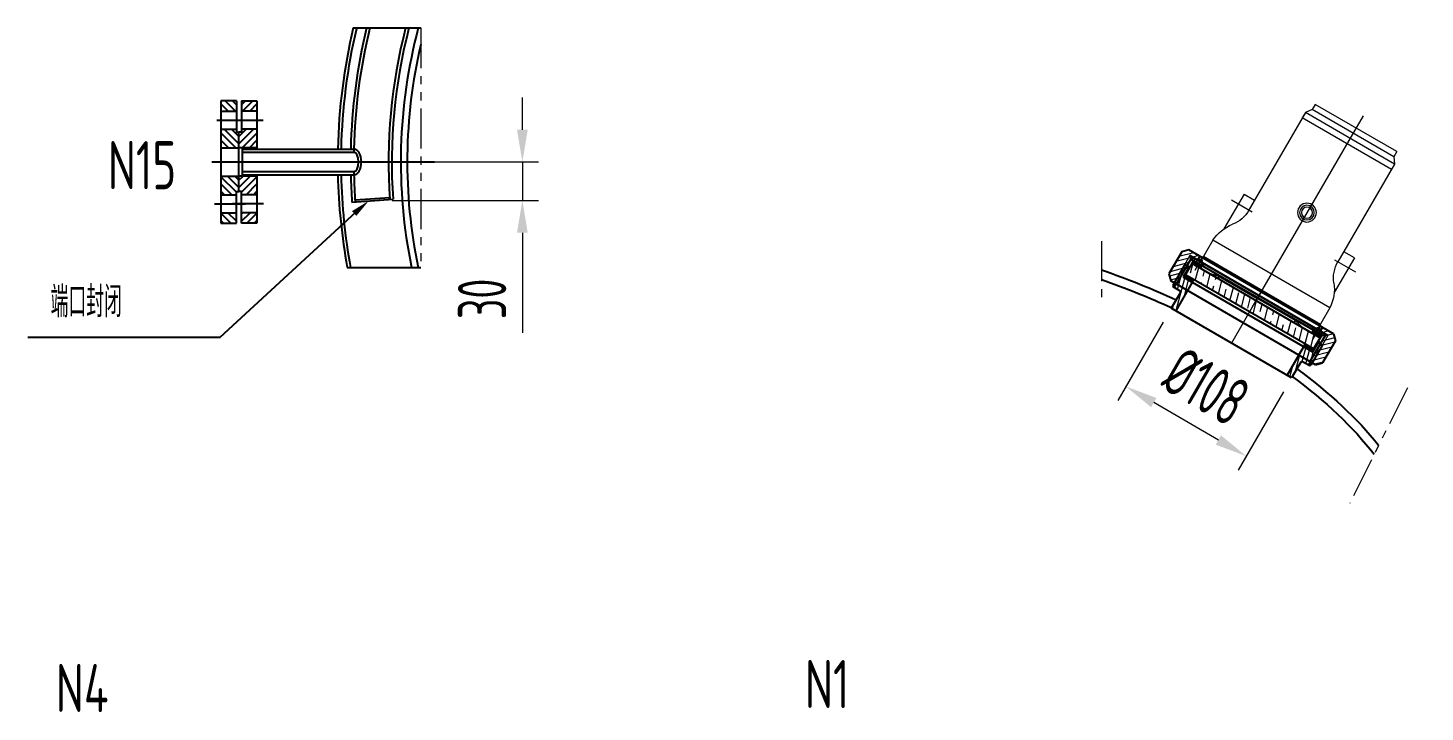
# Model space of a CAD drawing. Header units: millimetres. Extents: x -10 to 6019072, y -115569 to 2.
# Drawn here: x 6011965 to 6014135, y -112125 to -111062 of the extents above; entities that cross this region are included whole.
import ezdxf
from ezdxf.enums import TextEntityAlignment as Align

# ---------------------------------------------------------------- set-up
doc = ezdxf.new("R2010")
doc.units = ezdxf.units.MM
doc.header["$LTSCALE"] = 1000
for name, pattern in [('ACAD_ISO09W100', [45, 24, -3, 6, -3, 6, -3]), ('ACAD_ISO10W100', [18, 12, -3, 0, -3]), ('CENTER', [2, 1.25, -0.25, 0.25, -0.25]), ('CENTERX2', [4, 2.5, -0.5, 0.5, -0.5]), ('DASHED', [0.75, 0.5, -0.25]), ('PHANTOM', [2.5, 1.25, -0.25, 0.25, -0.25, 0.25, -0.25])]:
    doc.linetypes.add(name, pattern=pattern)
doc.layers.get('0').update_dxf_attribs({"lineweight": 25})
doc.layers.add('00', color=7, linetype='Continuous')
doc.layers.add('Layer2', color=1, linetype='ACAD_ISO10W100')
for name, color, linetype, lineweight in [('1轮廓实线层', 7, 'Continuous', 25), ('4虚线层', 6, 'DASHED', 9), ('5剖面线层', 2, 'Continuous', 9), ('7标注层', 4, 'Continuous', 15), ('9双点划线层', 6, 'PHANTOM', 9), ('CERT', 1, 'CENTERX2', 18), ('FULL', 7, 'Continuous', 25), ('中心线', 1, 'CENTER', 9)]:
    doc.layers.add(name, color=color, linetype=linetype, lineweight=lineweight)
doc.styles.get("Standard").update_dxf_attribs({"font": 'gbenor.shx', "width": 0.707, "bigfont": 'gbcbig.shx'})
doc.styles.add('T宋体', font='gbenor.shx', dxfattribs={"width": 0.8, "height": 4, "bigfont": 'gbcbig.shx'})
doc.dimstyles.new('STANDARD$0', dxfattribs={"dimscale": 50, "dimtxt": 1.5, "dimasz": 1, "dimexe": 0.5, "dimexo": 0.5, "dimgap": 0.5, "dimtad": 1, "dimdec": 1, "dimdsep": 46, "dimtxsty": 'Standard', "dimcen": 0.09, "dimclrd": 2, "dimclre": 2, "dimclrt": 2, "dimadec": 0, "dimazin": 0, "dimtfac": 1, "dimtdec": 1, "dimtmove": 0, "dimatfit": 3, "dimfxl": 0, "dimtolj": 1, "dimtzin": 0, "dimlwd": 13, "dimlwe": 13, "dimarcsym": 0})
pattern_1 = [(44.98378, (6013576.296, -109110.426), (5.655253, -5.658455), [])]
pattern_2 = [(134.98378, (6011010.099, -109109.6994), (-5.658455, -5.655253), [])]

# ---------------------------------------------------------------- blocks, each defined once
blk = doc.blocks.new('*D504')
at = {"layer": '00', "color": 2, "linetype": 'CENTER', "lineweight": 13, "transparency": 16777216}
for p, q in [((6012732.9, -111220), (6012732.9, -111170)), ((6012530.7, -111270), (6012757.9, -111270)), ((6012732.9, -111270), (6012732.9, -111330)), ((6012530.7, -111330), (6012757.9, -111330)), ((6012732.9, -111380), (6012732.9, -111535.3))]:
    blk.add_line(p, q, dxfattribs=at)
at = {"layer": '00', "color": 2, "linetype": 'CENTER', "transparency": 16777216}
for points in [[(6012724.6, -111220), (6012741.3, -111220), (6012732.9, -111270)], [(6012724.6, -111380), (6012741.3, -111380), (6012732.9, -111330)]]:
    blk.add_solid(points, dxfattribs=at)
at = {"layer": 'Defpoints', "color": 0, "linetype": 'CENTER', "transparency": 16777216}
for p in [(6012505.7, -111270), (6012505.7, -111330), (6012732.9, -111330)]:
    blk.add_point(p, dxfattribs=at)
at = {"layer": '00', "color": 2, "linetype": 'CENTER', "transparency": 16777216, "insert": (6012670.4, -111482.7), "char_height": 75, "attachment_point": 5, "rotation": 90}
blk.add_mtext('\\A1;{30}{}{}', dxfattribs=at)
blk = doc.blocks.new('A$C7A2A278A')
at = {"layer": '5剖面线层', "ltscale": 0.2}
h = blk.add_hatch(dxfattribs=at)
h.set_pattern_fill('ANSI31', color=256, angle=90, style=0)
h.set_pattern_definition([(135, (-20158.9476, -10049.5517), (-2.24506403, -2.24506403), [])])
h.paths.add_polyline_path([(7, 42.7), (14, 42.7), (14, 46.2), (4, 46.2), (0, 42.2), (0, 22.2), (4, 18.2), (7, 18.2)])
h.paths.add_polyline_path([(7, 18.2), (9, 18.2), (9, 42.7), (7, 42.7)], flags=17)
h.paths.add_polyline_path([(129, 18.2), (131, 18.2), (131, 42.7), (129, 42.7)])
h.paths.add_polyline_path([(131, 18.2), (134, 18.2), (138, 22.2), (138, 42.2), (134, 46.2), (124, 46.2), (124, 42.7), (131, 42.7)])
at = {"layer": '7标注层', "ltscale": 0.2}
for p, q in [((7, 42.7), (7, 18.2)), ((131, 42.7), (131, 18.2))]:
    blk.add_line(p, q, dxfattribs=at)
at = {"layer": 'CERT', "ltscale": 0.25}
blk.add_line((69, 56.8), (69, 0), dxfattribs=at)
at = {"layer": 'FULL'}
for p, q in [((4, 46.2), (0, 42.2)), ((4, 46.2), (134, 46.2)), ((14, 46.2), (14, 42.7)), ((124, 46.2), (124, 42.7)), ((134, 46.2), (138, 42.2)), ((0, 42.2), (0, 22.2)), ((7, 42.7), (131, 42.7)), ((9, 42.7), (9, 18.2)), ((129, 42.7), (129, 18.2)), ((138, 42.2), (138, 22.2)), ((4, 18.2), (0, 22.2)), ((138, 22.2), (134, 18.2)), ((4, 18.2), (134, 18.2))]:
    blk.add_line(p, q, dxfattribs=at)
blk = doc.blocks.new('A$C3FC10D66')
at = {"layer": '5剖面线层', "ltscale": 0.2}
h = blk.add_hatch(dxfattribs=at)
h.set_pattern_fill('ANSI31', color=256, scale=0.5, style=0)
h.set_pattern_definition([(45, (-20471.7862, -10076.5613), (-1.12253202, 1.12253202), [])])
h.paths.add_polyline_path([(6, 6), (6, 9.5, 0.414214), (4.5, 8), (0, 8), (0, 6)])
h.paths.add_polyline_path([(10, 6), (10, 8), (7.5, 8, 0.414214), (6, 9.5), (6, 6)])
h.paths.add_polyline_path([(108, 8), (108, 6), (112, 6), (112, 9.5, 0.418491), (110.5, 8)])
h.paths.add_polyline_path([(118, 6), (118, 8), (113.5, 8, 0.409949), (112, 9.5), (112, 6)])
at = {"layer": 'CERT', "ltscale": 0.25}
for p, q in [((6, 12.3), (6, 0)), ((59, 13), (59, 0.8)), ((112, 12.3), (112, 0))]:
    blk.add_line(p, q, dxfattribs=at)
at = {"layer": 'FULL'}
for p, q in [((0, 8), (4.5, 8)), ((0, 6), (0, 8)), ((0, 6), (118, 6)), ((7.5, 8), (110.5, 8)), ((10, 6), (10, 8)), ((108, 6), (108, 8)), ((113.5, 8), (118, 8)), ((118, 6), (118, 8))]:
    blk.add_line(p, q, dxfattribs=at)
for centre, start in [((6, 8), 0), ((112, 8), 360)]:
    blk.add_arc(centre, 1.5, start, 180, dxfattribs=at)
blk = doc.blocks.new('A$C40E8631B')
at = {"layer": '4虚线层', "ltscale": 0.2}
for p, q in [((21.5, 8.1), (12.6, 6.2)), ((21.5, 6.2), (21.5, 8.1)), ((21.5, 8.1), (55.7, 8.1)), ((89.9, 8.1), (55.7, 8.1)), ((89.9, 6.2), (89.9, 8.1)), ((89.9, 8.1), (98.8, 6.2))]:
    blk.add_line(p, q, dxfattribs=at)
at = {"layer": '7标注层', "ltscale": 0.2}
for p, q in [((19.1, 156.6), (15.7, 152)), ((15.7, 152), (15.7, 64.2)), ((15.7, 152), (95.7, 152)), ((15.7, 152), (15.7, 147)), ((19.1, 161.2), (92.3, 161.2)), ((19.1, 161.2), (19.1, 156.6)), ((19.1, 156.6), (92.3, 156.6)), ((92.3, 161.2), (92.3, 156.6)), ((92.3, 156.6), (95.7, 152)), ((95.7, 152), (95.7, 63.4)), ((95.7, 152), (95.7, 147)), ((15.7, 147), (95.7, 147)), ((6.2, 73.2), (6.2, 42.1)), ((6.2, 73.2), (15.7, 73.2)), ((105.2, 73.2), (95.7, 73.2)), ((105.2, 73.2), (105.2, 42.1)), ((3.2, 30.1), (3.2, 6.2)), ((3.2, 30.1), (108.2, 30.1)), ((108.2, 30.1), (108.2, 6.2)), ((3.2, 15.3), (108.2, 15.3)), ((3.2, 6.2), (108.2, 6.2)), ((16.8, 6.2), (22.6, 6.2))]:
    blk.add_line(p, q, dxfattribs=at)
for radius in [7.31, 5.71, 4.29]:
    blk.add_circle((55.7, 85.2), radius, dxfattribs=at)
for centre, radius, start, end in [((-8.6, 63.8), 24.3, 320.712, 0.9113), ((120, 63.8), 24.3, 179.0887, 219.288), ((34.5, 28.6), 31.3, 140.816, 177.3042), ((76.9, 28.6), 31.3, 2.6958, 39.184)]:
    blk.add_arc(centre, radius, start, end, dxfattribs=at)
at = {"layer": 'CERT', "ltscale": 0.25}
for p, q in [((55.7, 172.1), (55.7, 0)), ((18.8, 64.2), (0, 64.2)), ((92.6, 64.2), (111.4, 64.2))]:
    blk.add_line(p, q, dxfattribs=at)
blk = doc.blocks.new('*D509')
at = {"layer": '00', "color": 2, "linetype": 'CENTER', "lineweight": 13, "transparency": 16777216}
for p, q in [((6013728.6, -111518.7), (6013658.1, -111640.5)), ((6013915.5, -111627), (6013845, -111748.7)), ((6013814.3, -111702.1), (6013713.9, -111643.9))]:
    blk.add_line(p, q, dxfattribs=at)
at = {"layer": '00', "color": 2, "linetype": 'CENTER', "transparency": 16777216}
for points in [[(6013718.1, -111636.7), (6013709.7, -111651.1), (6013670.6, -111618.9)], [(6013818.4, -111694.8), (6013810.1, -111709.3), (6013857.5, -111727.1)]]:
    blk.add_solid(points, dxfattribs=at)
at = {"layer": 'Defpoints', "color": 0, "linetype": 'CENTER', "transparency": 16777216}
for p in [(6013741.2, -111497.1), (6013928.1, -111605.3), (6013670.6, -111618.9)]:
    blk.add_point(p, dxfattribs=at)
at = {"layer": '00', "color": 2, "linetype": 'CENTER', "transparency": 16777216, "insert": (6013795.4, -111618.9), "char_height": 75, "attachment_point": 5, "rotation": 329.9222}
blk.add_mtext('\\A1;{%%c108', dxfattribs=at)

msp = doc.modelspace()

# ---------------------------------------------------------------- hatches: boundary and pattern name
h = msp.add_hatch()
h.set_pattern_fill('U', color=256, scale=8, angle=134.98378, style=0, pattern_type=0)
h.set_pattern_definition(pattern_2)
h.paths.add_polyline_path([(6012264.56, -111348.93), (6012288.56, -111348.93), (6012288.56, -111364.93), (6012264.56, -111364.93)])
h.paths.add_polyline_path([(6012264.58, -111291.93), (6012264.57, -111320.93), (6012288.57, -111320.93), (6012288.57, -111315.93), (6012292.57, -111315.93), (6012292.58, -111291.93)])
h.paths.add_polyline_path([(6012264.6, -111218.93), (6012264.59, -111247.93), (6012292.59, -111247.93), (6012292.6, -111223.93), (6012288.6, -111223.93), (6012288.6, -111218.93)])
h.paths.add_polyline_path([(6012288.61, -111174.93), (6012264.61, -111174.93), (6012264.61, -111190.93), (6012288.61, -111190.93)])
h = msp.add_hatch()
h.set_pattern_fill('U', color=256, scale=8, angle=134.98378, style=0, pattern_type=0)
h.set_pattern_definition(pattern_2)
h.paths.add_polyline_path([(6012264.56, -111348.93), (6012288.56, -111348.93), (6012288.56, -111364.93), (6012264.56, -111364.93)])
h.paths.add_polyline_path([(6012264.58, -111291.93), (6012264.57, -111320.93), (6012288.57, -111320.93), (6012288.57, -111315.93), (6012292.57, -111315.93), (6012292.58, -111291.93)])
h.paths.add_polyline_path([(6012264.6, -111218.93), (6012264.59, -111247.93), (6012292.59, -111247.93), (6012292.6, -111223.93), (6012288.6, -111223.93), (6012288.6, -111218.93)])
h.paths.add_polyline_path([(6012288.61, -111174.93), (6012264.61, -111174.93), (6012264.61, -111190.93), (6012288.61, -111190.93)])
h = msp.add_hatch()
h.set_pattern_fill('U', color=256, scale=4, angle=45, style=0, pattern_type=0)
h.set_pattern_definition(pattern_1)
h.paths.add_polyline_path([(6012320.56, -111348.94), (6012296.56, -111348.93), (6012296.56, -111364.93), (6012320.56, -111364.94)])
h.paths.add_polyline_path([(6012320.58, -111291.94), (6012320.57, -111320.94), (6012296.57, -111320.93), (6012296.57, -111315.93), (6012292.57, -111315.93), (6012292.58, -111291.93)])
h.paths.add_polyline_path([(6012320.6, -111218.94), (6012320.59, -111247.94), (6012292.59, -111247.93), (6012292.6, -111223.93), (6012296.6, -111223.93), (6012296.6, -111218.93)])
h.paths.add_polyline_path([(6012296.61, -111174.93), (6012320.61, -111174.94), (6012320.61, -111190.94), (6012296.61, -111190.93)])
h = msp.add_hatch()
h.set_pattern_fill('U', color=256, scale=4, angle=45, style=0, pattern_type=0)
h.set_pattern_definition(pattern_1)
h.paths.add_polyline_path([(6012320.56, -111348.94), (6012296.56, -111348.93), (6012296.56, -111364.93), (6012320.56, -111364.94)])
h.paths.add_polyline_path([(6012320.58, -111291.94), (6012320.57, -111320.94), (6012296.57, -111320.93), (6012296.57, -111315.93), (6012292.57, -111315.93), (6012292.58, -111291.93)])
h.paths.add_polyline_path([(6012320.6, -111218.94), (6012320.59, -111247.94), (6012292.59, -111247.93), (6012292.6, -111223.93), (6012296.6, -111223.93), (6012296.6, -111218.93)])
h.paths.add_polyline_path([(6012296.61, -111174.93), (6012320.61, -111174.94), (6012320.61, -111190.94), (6012296.61, -111190.93)])
at = {"layer": '5剖面线层', "ltscale": 0.2}
h = msp.add_hatch(dxfattribs=at)
h.set_pattern_fill('ANSI31', color=256, scale=2, angle=30.07781, style=0)
h.set_pattern_definition([(75.077809, (5988686.753, -148975.4356), (-6.13585524, 1.6351698), [])])
h.paths.add_polyline_path([(6013973.03, -111551.63), (6013974.76, -111552.63), (6013975.49, -111555.37), (6013957.95, -111585.65), (6013955.22, -111586.38), (6013953.49, -111585.38)])
h.paths.add_polyline_path([(6013953.49, -111585.38), (6013944.83, -111580.37, 0.4142136), (6013942.1, -111581.1), (6013928.07, -111605.33), (6013921.15, -111601.32), (6013946.2, -111558.05, -0.4142136), (6013947.57, -111557.69), (6013959.69, -111564.7, 0.4142136), (6013961.05, -111564.34), (6013969.57, -111549.63), (6013973.03, -111551.63)])
h.paths.add_polyline_path([(6013754.46, -111470.11), (6013745.81, -111465.1), (6013765.35, -111431.35), (6013768.81, -111433.35), (6013760.29, -111448.07, 0.4142136), (6013760.66, -111449.43), (6013772.77, -111456.45, -0.4142136), (6013773.14, -111457.81), (6013748.08, -111501.08), (6013741.15, -111497.07), (6013755.19, -111472.84, 0.4142136)])
h.paths.add_polyline_path([(6013745.81, -111465.1), (6013744.07, -111464.1), (6013743.35, -111461.36), (6013760.89, -111431.08), (6013763.62, -111430.35), (6013765.35, -111431.35)])
h.paths.add_polyline_path([(6013946.17, -111610.59), (6013945.3, -111581.47), (6013965.85, -111580.86), (6013966.72, -111609.98)], flags=9)
h = msp.add_hatch(dxfattribs=at)
h.set_pattern_fill('JIS_STN_1E', color=256, scale=20, angle=30.07781, style=0)
h.set_pattern_definition([(75.07781, (5988944.321, -149420.16), (-19.325528, 5.150141), []), (75.07781, (5988956.522, -149413.094), (-19.325528, 5.150141), [20, -10])])
h.paths.add_polyline_path([(6013972.22, -111543.07), (6013962.19, -111560.38), (6013862.68, -111502.74), (6013872.7, -111485.43)])
h.paths.add_polyline_path([(6013872.7, -111485.43), (6013862.68, -111502.74), (6013763.16, -111445.11), (6013773.19, -111427.8)])
h = msp.add_hatch(dxfattribs=at)
h.set_pattern_fill('ANSI37', color=256, scale=0.5, angle=30.07781, style=0)
h.set_pattern_definition([(345.0778087, (5968193.152, -113590.5393), (-0.40879246, -1.53396381), []), (255.0778087, (5968193.152, -113590.5393), (-1.53396381, 0.40879246), [])])
h.paths.add_polyline_path([(6013959.24, -111535.55), (6013973.08, -111543.57), (6013975.09, -111540.11, 0.4142136), (6013974.72, -111538.74), (6013961.74, -111531.22)])
h.paths.add_polyline_path([(6013772.32, -111427.3), (6013786.17, -111435.32), (6013788.67, -111430.99), (6013775.69, -111423.47, 0.4142136), (6013774.33, -111423.84)])
h = msp.add_hatch(dxfattribs=at)
h.set_pattern_fill('ANSI37', color=256, scale=0.5, angle=30.07781, style=0)
h.set_pattern_definition([(75.0778087, (5988944.321, -149420.1609), (-1.53396381, 0.40879246), []), (165.0778087, (5988944.321, -149420.1609), (-0.40879246, -1.53396381), [])])
h.paths.add_polyline_path([(6013963.06, -111560.88), (6013961.05, -111564.34, -0.4142136), (6013959.69, -111564.7), (6013946.71, -111557.18), (6013949.21, -111552.86)])
h.paths.add_polyline_path([(6013776.14, -111452.62), (6013773.64, -111456.95), (6013760.66, -111449.43, -0.4142136), (6013760.29, -111448.07), (6013762.3, -111444.6)])

# ---------------------------------------------------------------- linework, layer by layer
at = {"linetype": 'ACAD_ISO09W100', "ltscale": 0.2}
for p, q in [((6012470.21, -111061.74), (6012575.09, -111061.74)), ((6012460.91, -111433.8), (6012575.09, -111433.8))]:
    msp.add_line(p, q, dxfattribs=at)
msp.add_lwpolyline([(6012480.8, -111341.91), (6012262.7, -111542.91), (6011964.78, -111542.91)])
msp.add_lwpolyline([(6012480.8, -111341.91), (6012262.7, -111542.91), (6011964.78, -111542.91)])
msp.add_solid([(6012468.36, -111346.32), (6012494.3, -111330.44), (6012474.91, -111353.88)])
msp.add_solid([(6012468.36, -111346.32), (6012494.3, -111330.44), (6012474.91, -111353.88)])
at = {"layer": '1轮廓实线层', "extrusion": (0, 0, -1)}
for major_axis, ratio, start_param, end_param in [((1214.67, 0), 0.506079, -0.962182, -0.8402494), ((1199.9, 0), 0.5, -0.9535794, -0.8371518), ((1199.9, 0), 0.5, -0.5991303, -0.3713954), ((1214.67, 0), 0.506079, -0.606638, -0.386467)]:
    msp.add_ellipse((6012938.18, -111941.88), major_axis=major_axis, ratio=ratio, start_param=start_param, end_param=end_param, dxfattribs=at)
at = {"layer": '7标注层', "ltscale": 0.2}
for p, q in [((6013765.35, -111431.35), (6013745.81, -111465.1)), ((6013774.33, -111423.84), (6013772.32, -111427.3)), ((6013975.09, -111540.11), (6013973.08, -111543.57)), ((6013973.03, -111551.63), (6013953.49, -111585.38))]:
    msp.add_line(p, q, dxfattribs=at)
at = {"layer": '9双点划线层', "ltscale": 0.05}
for p, q in [((6012470.21, -111061.74), (6012575.09, -111061.74)), ((6012575.09, -111061.74), (6012575.09, -111433.8)), ((6013632.65, -111392.83), (6013632.65, -111491.7)), ((6012460.91, -111433.8), (6012575.09, -111433.8)), ((6014107.96, -111620.88), (6014018.34, -111799.98))]:
    msp.add_line(p, q, dxfattribs=at)
at = {"layer": 'FULL'}
for p, q in [((6012264.61, -111174.93), (6012264.56, -111364.93)), ((6012264.61, -111174.93), (6012264.56, -111364.93)), ((6012288.61, -111174.93), (6012264.61, -111174.93)), ((6012288.61, -111174.93), (6012264.61, -111174.93)), ((6012288.61, -111174.93), (6012288.6, -111223.93)), ((6012288.61, -111174.93), (6012288.6, -111223.93)), ((6012296.61, -111174.93), (6012296.6, -111223.93)), ((6012296.61, -111174.93), (6012296.6, -111223.93)), ((6012296.61, -111174.93), (6012320.61, -111174.94)), ((6012296.61, -111174.93), (6012320.61, -111174.94)), ((6012320.61, -111174.94), (6012320.59, -111249.94)), ((6012320.61, -111174.94), (6012320.59, -111249.94)), ((6012264.61, -111190.93), (6012288.61, -111190.93)), ((6012264.61, -111190.93), (6012288.61, -111190.93)), ((6012320.61, -111190.94), (6012296.61, -111190.93)), ((6012320.61, -111190.94), (6012296.61, -111190.93)), ((6012264.6, -111218.93), (6012288.6, -111218.93)), ((6012264.6, -111218.93), (6012288.6, -111218.93)), ((6012320.6, -111218.94), (6012296.6, -111218.93)), ((6012320.6, -111218.94), (6012296.6, -111218.93)), ((6012288.6, -111223.93), (6012292.6, -111223.93)), ((6012288.6, -111223.93), (6012292.6, -111223.93)), ((6012292.57, -111315.93), (6012292.6, -111223.93)), ((6012292.57, -111315.93), (6012292.6, -111223.93)), ((6012292.57, -111315.93), (6012292.6, -111223.93)), ((6012292.57, -111315.93), (6012292.6, -111223.93)), ((6012296.6, -111223.93), (6012292.6, -111223.93)), ((6012296.6, -111223.93), (6012292.6, -111223.93)), ((6012264.59, -111247.93), (6012292.59, -111247.93)), ((6012264.59, -111247.93), (6012292.59, -111247.93)), ((6012320.59, -111247.94), (6012292.59, -111247.93)), ((6012320.59, -111247.94), (6012292.59, -111247.93)), ((6012297.66, -111247.93), (6012297.65, -111291.93)), ((6012297.66, -111247.93), (6012297.65, -111291.93)), ((6012297.66, -111249.94), (6012471.24, -111249.94)), ((6012297.66, -111249.94), (6012471.24, -111249.94)), ((6012297.66, -111254.94), (6012471.23, -111254.94)), ((6012297.66, -111254.94), (6012471.23, -111254.94)), ((6012471.23, -111250.1), (6012471.23, -111254.94)), ((6012471.23, -111250.1), (6012471.23, -111254.94)), ((6012297.65, -111284.94), (6012471.23, -111284.94)), ((6012297.65, -111284.94), (6012471.23, -111284.94)), ((6012471.23, -111284.94), (6012471.23, -111289.94)), ((6012471.23, -111284.94), (6012471.23, -111289.94)), ((6012264.58, -111291.93), (6012292.58, -111291.93)), ((6012264.58, -111291.93), (6012292.58, -111291.93)), ((6012320.58, -111291.94), (6012292.58, -111291.93)), ((6012320.58, -111291.94), (6012292.58, -111291.93)), ((6012297.65, -111289.94), (6012471.23, -111289.94)), ((6012297.65, -111289.94), (6012471.23, -111289.94)), ((6012320.58, -111289.94), (6012320.56, -111364.94)), ((6012320.58, -111289.94), (6012320.56, -111364.94)), ((6012264.57, -111320.93), (6012288.57, -111320.93)), ((6012264.57, -111320.93), (6012288.57, -111320.93)), ((6012288.56, -111364.93), (6012288.57, -111315.93)), ((6012288.56, -111364.93), (6012288.57, -111315.93)), ((6012288.57, -111315.93), (6012292.57, -111315.93)), ((6012288.57, -111315.93), (6012292.57, -111315.93)), ((6012296.57, -111315.93), (6012292.57, -111315.93)), ((6012296.57, -111315.93), (6012292.57, -111315.93)), ((6012296.56, -111364.93), (6012296.57, -111315.93)), ((6012296.56, -111364.93), (6012296.57, -111315.93)), ((6012320.57, -111320.94), (6012296.57, -111320.93)), ((6012320.57, -111320.94), (6012296.57, -111320.93)), ((6012468.2, -111332.28), (6012532.04, -111327.79)), ((6012468.2, -111332.28), (6012532.04, -111327.79)), ((6012472.98, -111328.94), (6012526.84, -111325.15)), ((6012472.98, -111328.94), (6012526.84, -111325.15)), ((6012264.56, -111348.93), (6012288.56, -111348.93)), ((6012264.56, -111348.93), (6012288.56, -111348.93)), ((6012320.56, -111348.94), (6012296.56, -111348.93)), ((6012320.56, -111348.94), (6012296.56, -111348.93)), ((6012264.56, -111364.93), (6012288.56, -111364.93)), ((6012264.56, -111364.93), (6012288.56, -111364.93)), ((6012320.56, -111364.94), (6012296.56, -111364.93)), ((6012320.56, -111364.94), (6012296.56, -111364.93)), ((6013760.89, -111431.08), (6013743.35, -111461.36)), ((6013768.81, -111433.35), (6013760.29, -111448.07)), ((6013763.62, -111430.35), (6013760.89, -111431.08)), ((6013773.19, -111427.8), (6013763.16, -111445.11)), ((6013769.68, -111433.86), (6013763.62, -111430.35)), ((6013973.08, -111543.57), (6013772.32, -111427.3)), ((6013974.72, -111538.74), (6013775.69, -111423.47)), ((6013976.73, -111535.28), (6013777.7, -111420.01)), ((6013788.67, -111430.99), (6013786.17, -111435.32)), ((6013773.14, -111457.81), (6013748.08, -111501.08)), ((6013959.69, -111564.7), (6013760.66, -111449.43)), ((6013963.06, -111560.88), (6013762.3, -111444.6)), ((6013773.64, -111456.95), (6013776.14, -111452.62)), ((6013755.19, -111472.84), (6013741.15, -111497.07)), ((6013743.35, -111461.36), (6013744.07, -111464.1)), ((6013754.46, -111470.11), (6013744.07, -111464.1)), ((6013928.07, -111605.33), (6013741.15, -111497.07)), ((6013961.74, -111531.22), (6013959.24, -111535.55)), ((6013972.22, -111543.07), (6013962.19, -111560.38)), ((6013946.2, -111558.05), (6013921.15, -111601.32)), ((6013946.71, -111557.18), (6013949.21, -111552.86)), ((6013975.49, -111555.37), (6013957.95, -111585.65)), ((6013969.57, -111549.63), (6013961.05, -111564.34)), ((6013969.57, -111549.63), (6013961.05, -111564.34)), ((6013974.76, -111552.63), (6013968.71, -111549.13)), ((6013974.76, -111552.63), (6013975.49, -111555.37)), ((6013942.1, -111581.1), (6013928.07, -111605.33)), ((6013955.22, -111586.38), (6013944.83, -111580.37)), ((6013955.22, -111586.38), (6013957.95, -111585.65))]:
    msp.add_line(p, q, dxfattribs=at)
for centre, radius, start, end in [((6013354.01, -111269.99), 908, 166.74136, 178.73477), ((6013354.01, -111269.99), 908, 166.74136, 178.73477), ((6013354.01, -111269.99), 903, 166.74136, 178.72776), ((6013354.01, -111269.99), 903, 166.74136, 178.72776), ((6013354.01, -111269.99), 888, 166.4371, 178.70892), ((6013354.01, -111269.99), 888, 166.4371, 178.70892), ((6013354.01, -111269.99), 883, 166.35882, 178.70892), ((6013354.01, -111269.99), 883, 166.35882, 178.70892), ((6013354.01, -111269.99), 829, 165.45129, 184.02233), ((6013354.01, -111269.99), 829, 165.45129, 184.02233), ((6013354.01, -111269.99), 824, 165.36104, 184.02233), ((6013354.01, -111269.99), 824, 165.36104, 184.02233), ((6013354.01, -111269.99), 810, 165.10222, 191.66788), ((6013354.01, -111269.99), 810, 165.10222, 191.66788), ((6013354.01, -111269.99), 800, 166.81592, 191.81582), ((6013354.01, -111269.99), 800, 166.81592, 191.81582), ((6013354.01, -111269.99), 908, 181.26125, 190.39369), ((6013354.01, -111269.99), 908, 181.26125, 190.39369), ((6013354.01, -111269.99), 903, 181.26833, 190.45189), ((6013354.01, -111269.99), 903, 181.26833, 190.45189), ((6013354.01, -111269.99), 888, 181.29003, 184.02233), ((6013354.01, -111269.99), 888, 181.29003, 184.02233), ((6013354.01, -111269.99), 883, 181.29003, 184.02233), ((6013354.01, -111269.99), 883, 181.29003, 184.02233), ((6013775.19, -111424.34), 1, 59.92219, 149.92219), ((6013761.16, -111448.57), 1, 149.92219, 239.92219), ((6013772.27, -111457.31), 1, 329.92219, 59.92219), ((6013753.46, -111471.84), 2, 329.92219, 59.92219), ((6013974.22, -111539.61), 1, 329.92219, 59.92219), ((6013947.07, -111558.55), 1, 59.92219, 149.92219), ((6013960.19, -111563.84), 1, 239.92219, 329.92219), ((6013943.83, -111582.1), 2, 59.92219, 149.92219)]:
    msp.add_arc(centre, radius, start, end, dxfattribs=at)
for centre, major_axis, ratio, start_param, end_param in [((6012471.23, -111269.98), (0, 19.89), 0.5823282, 3.1415841, 6.2831767), ((6012471.23, -111269.98), (0, 19.89), 0.5823282, 3.1415841, 6.2831767), ((6012471.23, -111269.94), (0, 15), 0.4871769, 3.1415927, 6.2831853), ((6012471.23, -111269.94), (0, 15), 0.4871769, 3.1415927, 6.2831853)]:
    msp.add_ellipse(centre, major_axis=major_axis, ratio=ratio, start_param=start_param, end_param=end_param, dxfattribs=at)
at = {"layer": 'Layer2'}
for p, q in [((6012258.21, -111204.93), (6012330.38, -111204.93)), ((6012250.71, -111269.99), (6012596.36, -111269.99)), ((6012254.57, -111334.92), (6012302.57, -111334.94)), ((6012254.57, -111334.92), (6012302.57, -111334.94)), ((6012330.57, -111334.94), (6012282.57, -111334.93))]:
    msp.add_line(p, q, dxfattribs=at)
at = {"layer": '中心线', "ltscale": 0.1}
for p, q in [((6012258.21, -111204.93), (6012330.38, -111204.93)), ((6012250.71, -111269.99), (6012596.36, -111269.99)), ((6012330.57, -111334.94), (6012282.57, -111334.93))]:
    msp.add_line(p, q, dxfattribs=at)

# ---------------------------------------------------------------- block references
at = {"layer": '7标注层', "ltscale": 0.2, "xscale": -2, "yscale": 2, "zscale": 2, "rotation": 329.9221912841801}
for name, p in [('A$C40E8631B', (6013962.85, -111552.01)), ('A$C7A2A278A', (6013953.8, -111620.76)), ('A$C3FC10D66', (6013971.27, -111550.69))]:
    msp.add_blockref(name, p, dxfattribs=at)

# ---------------------------------------------------------------- texts
at = {"width": 0.8}
for s, p in [('N15', (6012141.97, -111274.9)), ('N1', (6013206.44, -112081.16)), ('N4', (6012048.91, -112087.37))]:
    msp.add_text(s, height=74.795, dxfattribs=at).set_placement(p, align=Align.MIDDLE)
at = {"insert": (6011999.93, -111463.29), "char_height": 48, "attachment_point": 1, "style": 'T宋体'}
msp.add_mtext('\\A1;端口封闭', dxfattribs=at)
msp.add_mtext('\\A1;端口封闭', dxfattribs=at)

# ---------------------------------------------------------------- dimensions: what is measured, and where the dimension line sits
at = {"layer": '00', "color": 3, "linetype": 'CENTER'}
dim = msp.add_linear_dim(base=(6012732.95, -111330.04), p1=(6012505.67, -111269.99), p2=(6012505.67, -111330.04), angle=90, text='{30}{}{}', dimstyle='STANDARD$0', override={"dimfxl": 600, "dimfxlon": 1}, dxfattribs=at)
dim.commit()
dim.dimension.update_dxf_attribs({"geometry": '*D504', "text_midpoint": (6012670.45, -111482.65)})
dim = msp.add_aligned_dim(p1=(6013928.07, -111605.33), p2=(6013741.15, -111497.07), distance=140.74, text='{%%c108', dimstyle='STANDARD$0', override={"dimfxl": 600, "dimfxlon": 1}, dxfattribs=at)
dim.commit()
dim.dimension.update_dxf_attribs({"geometry": '*D509', "text_midpoint": (6013795.4, -111618.9)})

doc.saveas('drawing.dxf')
